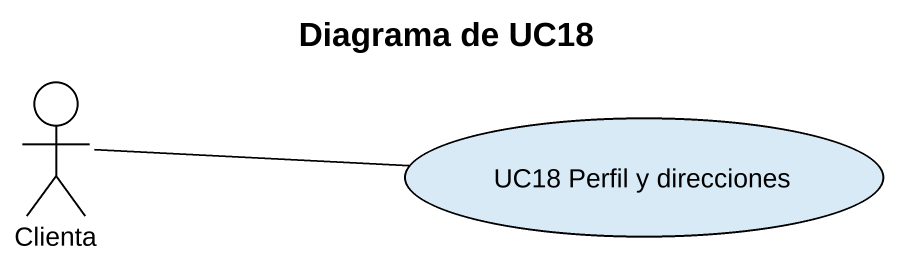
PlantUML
@startuml
title Diagrama de UC18
actor Clienta
usecase "UC18 Perfil y direcciones" as UC18_Perfil_y_direcciones
Clienta -right- UC18_Perfil_y_direcciones
@enduml
